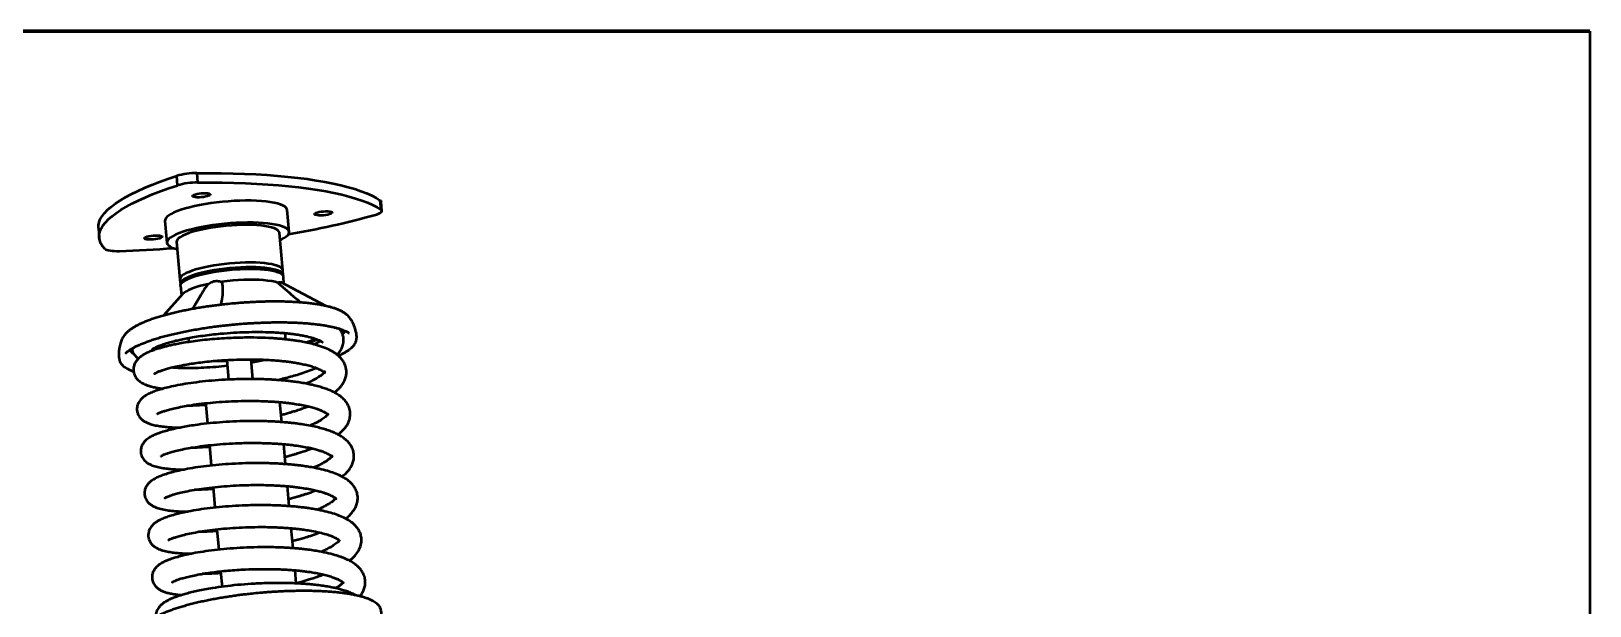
# Model space of a CAD drawing. Header units: millimetres. Extents: x 10 to 584, y 10 to 410.
# Drawn here: x 390.8 to 584, y 338.8 to 410 of the extents above; entities that cross this region are included whole.
import ezdxf

# ---------------------------------------------------------------- set-up
doc = ezdxf.new("R2010")
doc.units = ezdxf.units.MM

msp = doc.modelspace()

# ---------------------------------------------------------------- linework, layer by layer
at = {"color": 7, "linetype": 'Continuous', "lineweight": 70}
msp.add_line((10, 410), (584, 410), dxfattribs=at)
at = {"color": 7, "linetype": 'Continuous', "lineweight": 50}
for p, q in [((584, 410), (584, 10)), ((411.295, 392.4213), (411.3994, 391.2565)), ((408.9117, 390.9044), (408.8073, 392.0692)), ((434.1513, 387.8789), (434.047, 389.0437)), ((434.249, 387.7449), (434.1446, 388.9098)), ((407.35, 386.5061), (407.5935, 383.7882)), ((422.7328, 385.1443), (422.4894, 387.8622)), ((399.0926, 385.5844), (399.197, 384.4196)), ((421.955, 380.3779), (421.5376, 385.0372)), ((408.7887, 383.8953), (409.206, 379.236)), ((409.206, 379.236), (409.2582, 378.6536)), ((427.3518, 375.942), (421.7288, 378.8924)), ((422.0071, 379.7955), (421.955, 380.3779)), ((422.1057, 378.6946), (422.0245, 379.6014)), ((409.5389, 377.4414), (407.1838, 374.7698)), ((409.2756, 378.4595), (409.3826, 377.2641)), ((411.8201, 377.3815), (410.7744, 375.5826)), ((410.2567, 371.989), (410.301, 371.4941)), ((422.3204, 371.8145), (422.2501, 372.5992)), ((415.0191, 369.2603), (415.2364, 366.8347)), ((418.2427, 366.8985), (418.0244, 369.336)), ((412.4066, 363.6796), (412.6115, 361.3924)), ((421.8325, 361.5689), (421.6103, 364.0499)), ((412.8524, 358.7024), (413.0784, 356.1799)), ((422.299, 356.3605), (422.0768, 358.8418)), ((422.7654, 351.1537), (422.5432, 353.6342)), ((413.3187, 353.4967), (413.5448, 350.9724)), ((413.7855, 348.2853), (414.0111, 345.7669)), ((423.2319, 345.945), (423.0097, 348.4262)), ((414.2516, 343.0816), (414.4229, 341.1693)), ((423.6221, 341.5894), (423.4761, 343.219))]:
    msp.add_line(p, q, dxfattribs=at)
at = {"color": 7, "linetype": 'Continuous', "lineweight": 50, "flags": 128}
for points in [[(411.295, 392.4213), (412.8203, 392.4277), (414.319, 392.4161), (415.7879, 392.3867), (417.224, 392.3395), (418.6242, 392.2745), (419.9856, 392.1919), (421.3053, 392.0919), (422.5806, 391.9747), (423.8088, 391.8406), (424.9872, 391.6897), (426.1135, 391.5225), (427.1853, 391.3393), (428.2003, 391.1405), (429.1563, 390.9264), (430.0515, 390.6976), (430.8838, 390.4545), (431.6516, 390.1976), (432.3532, 389.9276), (432.9871, 389.6448), (433.5521, 389.35), (434.047, 389.0437)], [(399.0926, 385.5844), (399.0921, 385.5901), (399.0979, 385.9564), (399.1779, 386.3286), (399.3319, 386.7059), (399.5597, 387.0875), (399.8606, 387.4725), (400.2343, 387.8603), (400.6797, 388.2499), (401.196, 388.6406), (401.7822, 389.0315), (402.4369, 389.4218), (403.1588, 389.8107), (403.9464, 390.1974), (404.7981, 390.581), (405.712, 390.9608), (406.6862, 391.336), (407.7187, 391.7057), (408.8073, 392.0692)], [(399.9135, 383.0338), (399.6238, 383.3691), (399.4075, 383.7133), (399.2649, 384.0656), (399.1965, 384.4253), (399.2022, 384.7916), (399.2822, 385.1638), (399.4362, 385.5411), (399.664, 385.9226), (399.965, 386.3077), (400.3386, 386.6955), (400.784, 387.0851), (401.3004, 387.4758), (401.8865, 387.8667), (402.5412, 388.257), (403.2632, 388.6459), (404.0508, 389.0326), (404.9024, 389.4162), (405.8163, 389.796), (406.7905, 390.1712), (407.823, 390.5409), (408.9117, 390.9044)], [(411.3994, 391.2565), (412.9247, 391.2628), (414.4234, 391.2513), (415.8923, 391.2219), (417.3283, 391.1746), (418.7285, 391.1097), (420.0899, 391.0271), (421.4097, 390.9271), (422.6849, 390.8099), (423.9131, 390.6758), (425.0916, 390.5249), (426.2179, 390.3577), (427.2896, 390.1745), (428.3046, 389.9757), (429.2607, 389.7616), (430.1558, 389.5328), (430.9881, 389.2897), (431.7559, 389.0328), (432.4575, 388.7627), (433.0915, 388.48), (433.6565, 388.1852), (434.1513, 387.8789)], [(422.4894, 387.8622), (422.4643, 387.9691), (422.3677, 388.1246), (422.2017, 388.2714), (421.9677, 388.408), (421.6678, 388.5332), (421.305, 388.6458), (420.8825, 388.7447), (420.4044, 388.8291), (419.875, 388.8981), (419.2994, 388.9511), (418.6829, 388.9877), (418.0313, 389.0073), (417.3506, 389.01), (416.6472, 388.9956), (415.9277, 388.9643), (415.1987, 388.9164), (414.4672, 388.8522), (413.7399, 388.7726), (413.0236, 388.6781), (412.325, 388.5696), (411.6507, 388.4482), (411.0068, 388.315), (410.3995, 388.1713), (409.8344, 388.0183), (409.3168, 387.8575), (408.8515, 387.6905), (408.4428, 387.5187), (408.0946, 387.3438), (407.8102, 387.1674), (407.5921, 386.9912), (407.4424, 386.8168), (407.3626, 386.6458), (407.35, 386.5061)], [(411.5729, 389.4113), (411.3105, 389.4147), (411.0864, 389.4359), (410.9161, 389.4733), (410.8111, 389.5244), (410.7785, 389.5858), (410.8206, 389.6533), (410.9344, 389.7222), (411.1124, 389.788), (411.3422, 389.846), (411.6083, 389.8923), (411.8925, 389.9238), (412.1755, 389.9384), (412.4379, 389.935), (412.6619, 389.9139), (412.8322, 389.8765), (412.9373, 389.8253), (412.9699, 389.7639), (412.9278, 389.6964), (412.8139, 389.6275), (412.636, 389.5618), (412.4061, 389.5038), (412.1401, 389.4574), (411.8558, 389.4259), (411.5729, 389.4113)], [(434.047, 389.0437), (434.1197, 388.9753), (434.1446, 388.9098)], [(426.687, 387.1676), (426.4245, 387.171), (426.2005, 387.1921), (426.0302, 387.2296), (425.9252, 387.2807), (425.8926, 387.3421), (425.9346, 387.4096), (426.0485, 387.4785), (426.2264, 387.5442), (426.4563, 387.6022), (426.7224, 387.6486), (427.0066, 387.6801), (427.2895, 387.6947), (427.552, 387.6913), (427.776, 387.6702), (427.9463, 387.6327), (428.0513, 387.5816), (428.0839, 387.5202), (428.0419, 387.4527), (427.928, 387.3838), (427.7501, 387.3181), (427.5202, 387.26), (427.2541, 387.2137), (426.9699, 387.1822), (426.687, 387.1676)], [(433.4463, 387.2622), (433.6825, 387.3369), (433.8823, 387.4154), (434.0416, 387.4963), (434.1573, 387.5779), (434.227, 387.6585), (434.2494, 387.7366), (434.224, 387.8105), (434.1513, 387.8789)], [(405.5954, 384.1829), (405.333, 384.1863), (405.109, 384.2074), (404.9386, 384.2448), (404.8336, 384.296), (404.801, 384.3574), (404.8431, 384.4249), (404.957, 384.4938), (405.1349, 384.5595), (405.3647, 384.6175), (405.6308, 384.6639), (405.915, 384.6954), (406.198, 384.71), (406.4604, 384.7066), (406.6844, 384.6854), (406.8547, 384.648), (406.9598, 384.5969), (406.9924, 384.5355), (406.9503, 384.468), (406.8364, 384.399), (406.6585, 384.3333), (406.4287, 384.2753), (406.1626, 384.229), (405.8784, 384.1974), (405.5954, 384.1829)], [(421.6196, 384.1223), (421.8219, 384.2188), (422.1386, 384.3947), (422.3902, 384.5712), (422.5742, 384.7467), (422.6891, 384.9196), (422.7338, 385.0883), (422.7077, 385.2512), (422.6112, 385.4067), (422.4451, 385.5535), (422.2111, 385.6901), (421.9113, 385.8153), (421.5484, 385.9279), (421.126, 386.0268), (420.6478, 386.1112), (420.1185, 386.1802), (419.5429, 386.2332), (418.9264, 386.2698), (418.2747, 386.2894), (417.594, 386.2921), (416.8906, 386.2777), (416.1711, 386.2464), (415.4422, 386.1984), (414.7107, 386.1343), (413.9833, 386.0547), (413.2671, 385.9602), (412.5685, 385.8517), (411.8941, 385.7303), (411.2503, 385.5971), (410.6429, 385.4534), (410.0778, 385.3004), (409.5602, 385.1396), (409.0949, 384.9726), (408.6863, 384.8008), (408.3381, 384.6259), (408.0536, 384.4495), (407.8355, 384.2733), (407.6859, 384.0989), (407.606, 383.9279), (407.5967, 383.7619), (407.6581, 383.6025), (407.7895, 383.4512), (407.9898, 383.3093), (408.257, 383.1783), (408.5888, 383.0592), (408.8706, 382.9804)], [(421.5376, 385.0372), (421.5349, 385.0594), (421.4762, 385.2045), (421.3484, 385.3415), (421.1528, 385.469), (420.8916, 385.5854), (420.5676, 385.6896), (420.1845, 385.7804), (419.7463, 385.8568), (419.2579, 385.918), (418.7246, 385.9632), (418.1523, 385.9921), (417.5473, 386.0042), (416.9161, 385.9995), (416.2657, 385.978), (415.6033, 385.9399), (414.936, 385.8857), (414.2712, 385.8159), (413.6162, 385.7314), (412.9782, 385.6329), (412.364, 385.5217), (411.7806, 385.399), (411.2342, 385.266), (410.7308, 385.1242), (410.2761, 384.9753), (409.8748, 384.8207), (409.5315, 384.6623), (409.2499, 384.5017), (409.0331, 384.3408), (408.8834, 384.1812), (408.8026, 384.0247), (408.7887, 383.8953)], [(399.9135, 383.0338), (400.0047, 382.968), (400.141, 382.9098), (400.3195, 382.8601), (400.5368, 382.8201), (400.7884, 382.7906), (401.0693, 382.772), (401.3739, 382.7648), (401.6961, 382.7691)], [(421.955, 380.3779), (421.9522, 380.4001), (421.8936, 380.5452), (421.7657, 380.6823), (421.5702, 380.8097), (421.3089, 380.9262), (420.985, 381.0304), (420.6018, 381.1212), (420.1636, 381.1976), (419.6752, 381.2587), (419.1419, 381.304), (418.5696, 381.3328), (417.9646, 381.345), (417.3334, 381.3403), (416.6831, 381.3187), (416.0206, 381.2807), (415.3533, 381.2264), (414.6886, 381.1567), (414.0335, 381.0721), (413.3955, 380.9737), (412.7814, 380.8625), (412.1979, 380.7397), (411.6515, 380.6067), (411.1482, 380.465), (410.6934, 380.316), (410.2921, 380.1615), (409.9488, 380.003), (409.6672, 379.8425), (409.4504, 379.6815), (409.3008, 379.5219), (409.2199, 379.3655), (409.206, 379.236)], [(421.955, 380.3779), (421.9522, 380.4001), (421.8936, 380.5452), (421.7657, 380.6823), (421.5702, 380.8097), (421.3089, 380.9262), (420.985, 381.0304), (420.6018, 381.1212), (420.1636, 381.1976), (419.6752, 381.2587), (419.1419, 381.304), (418.5696, 381.3328), (417.9646, 381.345), (417.3334, 381.3403), (416.6831, 381.3187), (416.0206, 381.2807), (415.3533, 381.2264), (414.6886, 381.1567), (414.0335, 381.0721), (413.3955, 380.9737), (412.7814, 380.8625), (412.1979, 380.7397), (411.6515, 380.6067), (411.1482, 380.465), (410.6934, 380.316), (410.2921, 380.1615), (409.9488, 380.003), (409.6672, 379.8425), (409.4504, 379.6815), (409.3008, 379.5219), (409.2199, 379.3655), (409.206, 379.236)], [(422.0011, 379.6971), (422.0044, 379.8177), (421.9457, 379.9628), (421.8179, 380.0999), (421.6223, 380.2273), (421.3611, 380.3438), (421.0371, 380.448), (420.654, 380.5388), (420.2158, 380.6152), (419.7274, 380.6763), (419.1941, 380.7216), (418.6218, 380.7504), (418.0168, 380.7626), (417.3856, 380.7578), (416.7352, 380.7363), (416.0728, 380.6983), (415.4055, 380.644), (414.7407, 380.5743), (414.0857, 380.4897), (413.4477, 380.3913), (412.8335, 380.2801), (412.2501, 380.1573), (411.7037, 380.0243), (411.2003, 379.8826), (410.7455, 379.7336), (410.3443, 379.5791), (410.001, 379.4206), (409.7194, 379.2601), (409.5026, 379.0991), (409.3529, 378.9395), (409.2721, 378.7831), (409.2609, 378.6314), (409.2816, 378.5579)], [(409.2756, 378.4595), (409.2853, 378.5739), (409.3594, 378.73), (409.5024, 378.8893), (409.7128, 379.0503), (409.9882, 379.2109), (410.3257, 379.3696), (410.7215, 379.5246), (411.1712, 379.6742), (411.6701, 379.8167), (412.2126, 379.9506), (412.7927, 380.0745), (413.4041, 380.1869)], [(410.1144, 379.274), (410.1585, 379.3011), (410.4502, 379.4564), (410.8025, 379.6089), (411.2116, 379.757), (411.6724, 379.8988), (412.1797, 380.0327), (412.7274, 380.1571), (413.3092, 380.2706), (413.9183, 380.3718), (414.5475, 380.4596), (415.1893, 380.5329), (415.8364, 380.5908), (416.4811, 380.6328), (417.1158, 380.6582), (417.7332, 380.6668), (418.3259, 380.6585), (418.8871, 380.6334), (419.4101, 380.5918), (419.8888, 380.5342), (420.3176, 380.4612), (420.6914, 380.3737), (421.006, 380.2727), (421.0543, 380.2539)], [(421.0543, 380.2539), (420.7779, 380.349), (420.4188, 380.4401), (420.0036, 380.5169), (419.5372, 380.5785), (419.025, 380.6243), (418.473, 380.6537), (417.8877, 380.6663), (417.276, 380.662), (416.645, 380.6409), (416.0022, 380.6031), (415.355, 380.5492), (414.7111, 380.4798), (414.0779, 380.3956), (413.463, 380.2977), (412.8736, 380.1873), (412.3165, 380.0655), (411.7982, 379.9339), (411.3249, 379.794), (410.9022, 379.6474), (410.5348, 379.4958), (410.2273, 379.3411), (410.1144, 379.274)], [(413.4041, 380.1869), (414.0401, 380.2866), (414.6938, 380.3725), (415.358, 380.4438), (416.0253, 380.4995), (416.6885, 380.5392), (417.3404, 380.5624), (417.9737, 380.5687), (418.5816, 380.5582), (419.1574, 380.531), (419.6947, 380.4873), (420.1877, 380.4277), (420.631, 380.3527), (421.0198, 380.2633), (421.3497, 380.1603), (421.6171, 380.045), (421.8192, 379.9186), (421.9537, 379.7824), (422.0191, 379.638), (422.0245, 379.6014)], [(421.3606, 378.8369), (421.0001, 378.9372), (420.5797, 379.0231), (420.104, 379.0933), (419.5786, 379.1473), (419.0095, 379.1842), (418.4033, 379.2038), (417.7668, 379.2057), (417.1074, 379.1899), (416.4327, 379.1568), (415.7504, 379.1065), (415.0684, 379.0397), (414.3944, 378.9572)], [(412.7031, 378.6696), (412.1228, 378.5388), (411.5843, 378.3981), (411.094, 378.249), (410.6573, 378.0932), (410.2794, 377.9326), (409.9645, 377.7689), (409.7163, 377.6041), (409.5389, 377.4414)], [(429.6616, 372.8855), (429.5453, 372.6753), (429.364, 372.4557)], [(412.5082, 363.9266), (412.4312, 363.8115), (412.4066, 363.6796)]]:
    msp.add_lwpolyline(points, dxfattribs=at)
at = {"color": 7, "linetype": 'Continuous', "lineweight": 50}
for centre, radius, start, end in [((411.31, 383.3494), 9.0719, 90.094898, 106.014299), ((411.4144, 382.1846), 9.0719, 90.094898, 106.014299), ((405.4914, 487.477), 104.0408, 279.497457, 285.586404), ((396.9565, 535.1447), 152.4492, 271.781596, 274.30238), ((422.1807, 378.1676), 7.2584, 291.733729, 300.830864), ((404.3241, 371.4778), 1.6872, 215.462609, 241.5878), ((414.3176, 390.5147), 21.3716, 268.018389, 271.906467)]:
    msp.add_arc(centre, radius, start, end, dxfattribs=at)
for points, knots in [([(412.7031, 378.6696), (412.873, 378.7824), (413.2129, 379.008), (413.8209, 379.1039), (414.2074, 379.005), (414.3944, 378.9572)], [0, 0, 0, 0, 0.3404166, 0.68085785, 1, 1, 1, 1]), ([(414.2886, 376.1029), (414.3229, 376.2551), (414.4396, 376.773), (414.5252, 377.4663), (414.5413, 378.1789), (414.5047, 378.6211), (414.4224, 378.8717), (414.3944, 378.9572)], [0, 0, 0, 0, 0.15565363, 0.52943215, 0.71591954, 0.90320287, 1, 1, 1, 1]), ([(421.3606, 378.8369), (421.4466, 378.8914), (421.5738, 378.9719), (421.6818, 378.8946), (421.7168, 378.8696)], [0, 0, 0, 0, 0.6766272, 1, 1, 1, 1]), ([(421.3606, 378.8369), (421.3917, 378.8074), (421.5814, 378.6276), (421.9699, 378.2768), (422.7392, 377.6112), (423.4885, 376.9806), (424.0705, 376.5094), (424.2231, 376.3859)], [0, 0, 0, 0, 0.03953347, 0.24134651, 0.44345795, 0.85414288, 1, 1, 1, 1]), ([(412.7031, 378.6696), (412.6728, 378.6335), (412.4877, 378.4132), (412.2024, 378.0095), (411.9489, 377.6153), (411.8384, 377.4086), (411.8231, 377.38)], [0, 0, 0, 0, 0.08306636, 0.50710898, 0.93177858, 1, 1, 1, 1]), ([(415.8974, 376.2693), (415.5708, 376.2386), (415.115, 376.1958), (414.4482, 376.1227), (413.8885, 376.057), (413.2278, 375.9719), (412.5439, 375.8757), (411.8401, 375.7677), (411.1293, 375.6488), (410.42, 375.5199), (409.7191, 375.3817), (409.0323, 375.2347), (408.3645, 375.0799), (407.7197, 374.918), (407.1014, 374.7496), (406.5125, 374.5756), (405.9555, 374.3965), (405.4323, 374.213), (404.9444, 374.0256), (404.4928, 373.8347), (404.0777, 373.6403), (403.6989, 373.4421), (403.3552, 373.239), (403.0447, 373.0285), (402.7651, 372.8068), (402.5212, 372.5744), (402.318, 372.3357), (402.1544, 372.0962), (402.0228, 371.8576), (401.9119, 371.6082), (401.8149, 371.3339), (401.7302, 371.0209), (401.659, 370.6481), (401.6194, 370.2695), (401.6126, 369.9292), (401.6274, 369.6655), (401.6578, 369.4451), (401.7025, 369.2522), (401.7663, 369.0693), (401.8609, 368.8829), (401.9953, 368.699), (402.1741, 368.5207), (402.3928, 368.353), (402.6536, 368.1929), (402.9677, 368.0385), (403.235, 367.9242), (403.4116, 367.865), (403.4515, 367.8516)], [0, 0, 0, 0, 0.03346579, 0.04670567, 0.06868116, 0.09137437, 0.11560415, 0.14076732, 0.16661841, 0.19296012, 0.21965093, 0.24658462, 0.27367943, 0.30087075, 0.32810619, 0.35534228, 0.38254236, 0.4096753, 0.43671515, 0.46364168, 0.49044224, 0.51711542, 0.54367671, 0.57016257, 0.59660124, 0.6227495, 0.64577685, 0.66382413, 0.67849242, 0.69141501, 0.70377645, 0.71653083, 0.73052545, 0.74743106, 0.7596725, 0.77061703, 0.78135942, 0.79292812, 0.80709479, 0.82624778, 0.85216935, 0.87911496, 0.90568609, 0.93354284, 0.96223703, 0.99146732, 1, 1, 1, 1]), ([(428.8461, 369.7934), (428.8707, 369.8041), (429.0396, 369.8779), (429.3161, 370.0164), (429.6712, 370.2077), (429.9816, 370.3983), (430.2519, 370.5876), (430.4818, 370.7752), (430.6731, 370.9616), (430.8276, 371.1476), (430.9469, 371.3343), (431.0315, 371.5204), (431.0851, 371.7057), (431.1137, 371.8919), (431.1228, 372.0838), (431.1144, 372.2941), (431.0861, 372.5363), (431.0306, 372.8281), (430.9308, 373.201), (430.7908, 373.5824), (430.6281, 373.925), (430.4749, 374.1903), (430.3134, 374.4226), (430.1353, 374.6359), (429.9218, 374.8459), (429.6518, 375.059), (429.33, 375.258), (428.9622, 375.4391), (428.568, 375.5979), (428.1339, 375.7426), (427.6565, 375.8751), (427.1373, 375.9953), (426.5777, 376.1031), (425.9795, 376.1985), (425.3448, 376.2814), (424.6758, 376.3515), (423.9752, 376.4087), (423.246, 376.453), (422.4916, 376.4841), (421.7159, 376.5022), (420.924, 376.5073), (420.1227, 376.4997), (419.3236, 376.4801), (418.5394, 376.4497), (417.8416, 376.4134), (417.2205, 376.3741), (416.5965, 376.3294), (416.1538, 376.2913), (415.8974, 376.2693)], [0, 0, 0, 0, 0.00438577, 0.03010433, 0.05554487, 0.08065994, 0.1053968, 0.12969595, 0.15348805, 0.17668202, 0.1991084, 0.21991215, 0.23712127, 0.25024604, 0.26087856, 0.27046001, 0.28016412, 0.29084129, 0.30388011, 0.32183367, 0.33460017, 0.3471364, 0.35995512, 0.37438064, 0.3920774, 0.41548389, 0.44512436, 0.47268088, 0.50003662, 0.52780494, 0.55573504, 0.58372803, 0.61173892, 0.63974693, 0.66774041, 0.69571011, 0.7236459, 0.75153422, 0.77935502, 0.8070766, 0.83464523, 0.86196157, 0.88881866, 0.91470087, 0.93945333, 0.9571053, 0.97515877, 1, 1, 1, 1]), ([(402.4919, 370.1031), (402.4913, 370.1023), (402.4862, 370.0956), (402.5138, 370.1294), (402.582, 370.1976), (402.7096, 370.31), (402.8944, 370.4502), (403.1381, 370.612), (403.4384, 370.7878), (403.7944, 370.973), (404.2039, 371.1639), (404.6647, 371.3578), (405.1742, 371.5523), (405.7296, 371.7455), (406.328, 371.936), (406.9665, 372.1223), (407.642, 372.3035), (408.3512, 372.4784), (409.0905, 372.6461), (409.8559, 372.8057), (410.6429, 372.9563), (411.4454, 373.0969), (412.2544, 373.2264), (413.0522, 373.3426), (413.7999, 373.4415), (414.457, 373.5207), (415.0684, 373.5885), (415.6115, 373.644), (415.976, 373.6774), (416.1283, 373.6914)], [0, 0, 0, 0, 0.002780679, 0.023599844, 0.04910113, 0.079593436, 0.113942534, 0.150979246, 0.190058213, 0.230700564, 0.272503037, 0.315149897, 0.358407234, 0.402105281, 0.446120082, 0.490358593, 0.534747356, 0.579223613, 0.623727299, 0.668191893, 0.71253054, 0.756609339, 0.800184805, 0.842725105, 0.882734213, 0.916830135, 0.94430894, 0.976730278, 1, 1, 1, 1]), ([(416.1283, 373.6914), (416.4479, 373.7187), (416.8988, 373.7572), (417.5656, 373.8046), (418.1366, 373.8409), (418.8126, 373.8766), (419.5152, 373.9059), (420.2409, 373.9274), (420.9761, 373.9398), (421.7121, 373.9423), (422.4415, 373.9344), (423.1582, 373.9159), (423.8572, 373.8867), (424.534, 373.8469), (425.1847, 373.7967), (425.8058, 373.7365), (426.3943, 373.6668), (426.9476, 373.5882), (427.4632, 373.5015), (427.9391, 373.4076), (428.3734, 373.3077), (428.7645, 373.2031), (429.1108, 373.0957), (429.411, 372.9878), (429.6637, 372.8824), (429.8671, 372.7841), (430.0208, 372.6976), (430.1226, 372.6317), (430.1793, 372.5887), (430.1833, 372.5851), (430.185, 372.5837)], [0, 0, 0, 0, 0.048802034, 0.068855023, 0.102036654, 0.136400111, 0.173139578, 0.21130883, 0.250514745, 0.290439644, 0.330852426, 0.371575645, 0.412468007, 0.453411996, 0.494305108, 0.535053256, 0.575565389, 0.615748643, 0.655503443, 0.694717954, 0.733261184, 0.770973766, 0.807655042, 0.843044587, 0.876796411, 0.908447713, 0.937403343, 0.96301781, 0.984911785, 1, 1, 1, 1]), ([(428.6948, 369.9171), (428.707, 369.9285), (428.8292, 370.0437), (429.0347, 370.3082), (429.2979, 370.739), (429.4595, 371.2129), (429.5126, 371.6727), (429.4799, 372.0962), (429.3596, 372.5084), (429.1864, 372.8644), (429.0322, 373.0531), (428.9618, 373.1393)], [0, 0, 0, 0, 0.01452689, 0.14597236, 0.28845416, 0.44099215, 0.5578271, 0.67557953, 0.79308442, 0.90556947, 1, 1, 1, 1]), ([(428.349, 365.2276), (428.3664, 365.2403), (428.5116, 365.3459), (428.7263, 365.5398), (428.995, 365.8044), (429.2415, 366.0932), (429.493, 366.4577), (429.7095, 366.9073), (429.8405, 367.4065), (429.8635, 367.8782), (429.7996, 368.3234), (429.6669, 368.7316), (429.4436, 369.1473), (429.1455, 369.5226), (428.8261, 369.8231), (428.5207, 370.0574), (428.2035, 370.2637), (427.7234, 370.53), (427.0168, 370.8391), (426.1204, 371.1289), (425.2324, 371.3524), (424.4559, 371.5116), (423.7665, 371.6282), (423.2197, 371.7071), (422.8035, 371.7604), (422.4206, 371.8049), (422.0003, 371.8488), (421.4846, 371.8958), (420.8659, 371.9427), (419.9555, 371.9965), (418.7311, 372.0387), (417.3685, 372.0434), (416.0976, 372.0156), (414.9473, 371.9661), (413.7583, 371.8886), (412.5504, 371.7815), (411.3863, 371.6495), (410.33, 371.5027), (409.4262, 371.3542), (408.6735, 371.2116), (408.0599, 371.0805), (407.5698, 370.9648), (407.1448, 370.8556), (406.7142, 370.7354), (406.231, 370.5859), (405.7241, 370.4069), (405.2245, 370.1993), (404.7578, 369.9635), (404.3428, 369.6972), (403.9996, 369.4016), (403.7329, 369.0767), (403.5297, 368.6882), (403.4277, 368.2663), (403.4361, 367.8273), (403.5509, 367.4132), (403.7551, 367.0528), (404.0564, 366.7169), (404.428, 366.4491), (404.8287, 366.2508), (405.192, 366.113), (405.5928, 365.9918), (406.0621, 365.8813), (406.5762, 365.7903), (406.9369, 365.7371), (407.1195, 365.7169), (407.131, 365.7156)], [0, 0, 0, 0, 0.00199449, 0.01664176, 0.02878862, 0.04029879, 0.0549135, 0.07239731, 0.0897503, 0.1063414, 0.11872122, 0.13291203, 0.14905505, 0.1658303, 0.18027987, 0.19260835, 0.20503099, 0.21806868, 0.24567102, 0.27492699, 0.29539323, 0.31515679, 0.33148633, 0.3426814, 0.35126814, 0.35832233, 0.36701336, 0.37755702, 0.38997147, 0.40420676, 0.43115411, 0.46014387, 0.48064142, 0.50209923, 0.52455701, 0.54804758, 0.57219893, 0.59453813, 0.61458724, 0.63229383, 0.64759511, 0.66043781, 0.67095358, 0.68278469, 0.69744714, 0.71498213, 0.73354775, 0.75220588, 0.77103062, 0.78928132, 0.80527349, 0.81901857, 0.83318659, 0.84500373, 0.85774689, 0.87134398, 0.88579513, 0.90486234, 0.92067217, 0.93411178, 0.94945727, 0.96732905, 0.98455596, 0.99902821, 1, 1, 1, 1]), ([(405.7655, 370.5931), (405.7646, 370.5903), (405.7617, 370.5805), (405.8312, 370.6351), (405.9713, 370.7198), (406.1985, 370.8402), (406.5222, 370.9868), (406.9251, 371.1435), (407.4176, 371.3093), (407.9977, 371.482), (408.6415, 371.6497), (409.3659, 371.8153), (410.132, 371.9707), (411.0325, 372.1302), (412.0481, 372.2842), (413.133, 372.4214), (414.4038, 372.5521), (415.828, 372.6603), (417.3686, 372.7296), (418.8053, 372.751), (420.0286, 372.7329), (421.02, 372.6913), (421.7757, 372.6421), (422.3783, 372.5902), (422.8986, 372.5358), (423.381, 372.4763), (423.8861, 372.403), (424.4107, 372.313), (425.0554, 372.1798), (425.7393, 371.9977), (426.2819, 371.8005), (426.6296, 371.6273), (426.8066, 371.5127), (426.8648, 371.4504), (426.8583, 371.4638), (426.8575, 371.4656)], [0, 0, 0, 0, 0.00891925, 0.03114169, 0.05916729, 0.08494712, 0.10844862, 0.14007865, 0.16758246, 0.19504986, 0.22969791, 0.25687265, 0.28730503, 0.32099567, 0.35790664, 0.3953147, 0.43149851, 0.48344473, 0.53261452, 0.57899857, 0.62258607, 0.65433834, 0.68137073, 0.70366134, 0.72157559, 0.74179441, 0.76230721, 0.786123, 0.81311209, 0.8568855, 0.90376495, 0.93668266, 0.96826772, 0.99582309, 1, 1, 1, 1]), ([(426.2254, 371.8092), (426.0963, 371.7471), (425.7877, 371.5988), (425.4248, 371.4486), (425.1776, 371.3633), (425.1678, 371.3599)], [0, 0, 0, 0, 0.40859266, 0.97653292, 1, 1, 1, 1]), ([(426.5891, 371.6424), (426.552, 371.612), (426.4764, 371.5498), (426.3283, 371.4468), (426.1434, 371.33), (426.0013, 371.2448), (425.9013, 371.1922), (425.8819, 371.182)], [0, 0, 0, 0, 0.24711314, 0.50478223, 0.70101207, 0.94187919, 1, 1, 1, 1]), ([(403.2259, 370.6599), (403.251, 370.5464), (403.3236, 370.218), (403.6266, 369.8054), (403.8918, 369.5413), (404.0515, 369.4445), (404.0628, 369.4376)], [0, 0, 0, 0, 0.207214767, 0.599371747, 0.97174366, 1, 1, 1, 1]), ([(405.9898, 367.5546), (405.991, 367.553), (405.9942, 367.5489), (406.0829, 367.6057), (406.2492, 367.6936), (406.5343, 367.8237), (406.9352, 367.9745), (407.4051, 368.126), (407.9822, 368.2875), (408.7154, 368.4644), (409.5423, 368.633), (410.4235, 368.7853), (411.3106, 368.9169), (412.3025, 369.0404), (413.3596, 369.147), (414.4341, 369.231), (415.6519, 369.2998), (416.9926, 369.3414), (418.3331, 369.3435), (419.4875, 369.3144), (420.4414, 369.2672), (421.253, 369.208), (421.8941, 369.1477), (422.388, 369.0924), (422.8393, 369.0352), (423.341, 368.9628), (423.9464, 368.8605), (424.6022, 368.7269), (425.235, 368.5693), (425.8743, 368.3746), (426.4454, 368.1509), (426.836, 367.9394), (427.0464, 367.7888), (427.1445, 367.6973), (427.1758, 367.6573), (427.161, 367.6879), (427.147, 367.7746), (427.1566, 367.8418), (427.159, 367.8367), (427.097, 367.7353), (426.9456, 367.5674), (426.716, 367.3672), (426.3637, 367.1117), (425.834, 366.7966), (425.2896, 366.5205), (424.9269, 366.3668), (424.8508, 366.3346)], [0, 0, 0, 0, 0.01243791, 0.03041564, 0.04728026, 0.07054042, 0.09272298, 0.11451641, 0.1366447, 0.16283972, 0.19352547, 0.21640558, 0.2411622, 0.26775994, 0.29523648, 0.32172754, 0.34719131, 0.38351425, 0.41768376, 0.44350415, 0.46796031, 0.48920932, 0.50625768, 0.51917929, 0.52989264, 0.54465103, 0.5633794, 0.58595516, 0.60966084, 0.63256742, 0.66541626, 0.69596991, 0.71446244, 0.7333735, 0.75373999, 0.77908763, 0.8044574, 0.82835686, 0.84867677, 0.86919252, 0.88850222, 0.90914613, 0.92973565, 0.96041565, 0.99169963, 1, 1, 1, 1]), ([(406.2244, 370.579), (406.1943, 370.5996), (406.1131, 370.6551), (406.0676, 370.7155), (406.0391, 370.7535)], [0, 0, 0, 0, 0.37067484, 1, 1, 1, 1]), ([(419.9717, 369.2865), (419.8848, 369.268), (419.5185, 369.1902), (418.8815, 369.069), (418.3244, 368.9753), (418.0607, 368.931)], [0, 0, 0, 0, 0.14064016, 0.59307496, 1, 1, 1, 1]), ([(415.0848, 368.5271), (414.6042, 368.4791), (413.6148, 368.3801), (412.1826, 368.2923), (410.9642, 368.2527), (409.9817, 368.2489), (409.2262, 368.2651), (408.6194, 368.2913), (408.2943, 368.3175), (408.1675, 368.3277)], [0, 0, 0, 0, 0.1834446, 0.37758667, 0.56826387, 0.69354131, 0.8163768, 0.92841117, 1, 1, 1, 1]), ([(421.1944, 366.7889), (421.307, 366.8137), (421.6937, 366.8988), (422.3429, 367.0591), (423.1479, 367.2729), (424.0159, 367.5275), (424.9124, 367.8254), (425.6241, 368.0863), (425.9799, 368.2455), (426.069, 368.2854)], [0, 0, 0, 0, 0.05983485, 0.20559361, 0.3581346, 0.5177777, 0.72278503, 0.93055238, 1, 1, 1, 1]), ([(428.8196, 360.0245), (428.8601, 360.0551), (429.0311, 360.1839), (429.2988, 360.4291), (429.6735, 360.8274), (430.0297, 361.346), (430.2824, 362.001), (430.3475, 362.702), (430.2176, 363.3319), (429.9693, 363.8506), (429.6389, 364.2945), (429.2157, 364.6919), (428.716, 365.0413), (428.1648, 365.3391), (427.6077, 365.5816), (427.0358, 365.7894), (426.3926, 365.9863), (425.7018, 366.1618), (424.9758, 366.3162), (424.2568, 366.4452), (423.5381, 366.5525), (422.891, 366.6336), (422.3658, 366.69), (421.966, 366.7278), (421.6344, 366.7562), (421.2944, 366.7827), (420.8728, 366.8117), (420.3529, 366.8417), (419.7322, 366.8695), (418.9145, 366.8944), (417.9173, 366.9065), (416.7788, 366.8958), (415.452, 366.8555), (413.9691, 366.7719), (412.3731, 366.6333), (410.8806, 366.4557), (409.5466, 366.2509), (408.4142, 366.0349), (407.503, 365.8237), (406.7779, 365.6237), (406.1551, 365.4214), (405.574, 365.1938), (405.084, 364.9513), (404.6461, 364.6589), (404.2903, 364.3303), (403.9905, 363.8772), (403.8521, 363.3261), (403.8881, 362.8518), (404.0169, 362.4877), (404.2049, 362.1765), (404.4383, 361.9196), (404.7426, 361.6872), (405.1657, 361.4618), (405.7035, 361.2761), (406.3355, 361.1337), (407.0323, 361.0278), (407.7823, 360.9553), (408.5153, 360.9098), (409.0473, 360.9023), (409.2741, 360.8991)], [0, 0, 0, 0, 0.0045004, 0.01898761, 0.0340225, 0.05682739, 0.07958877, 0.10098923, 0.1226568, 0.13881263, 0.15628996, 0.17521368, 0.19553552, 0.21473756, 0.23174064, 0.24739173, 0.2645733, 0.28354719, 0.29895051, 0.31535506, 0.3312228, 0.34434387, 0.35471602, 0.3623514, 0.3676284, 0.37385452, 0.38181079, 0.39149547, 0.40290618, 0.4160406, 0.43603315, 0.45654564, 0.47689562, 0.50711221, 0.53698662, 0.56653074, 0.59562119, 0.62232877, 0.64603125, 0.66673006, 0.68559577, 0.706457, 0.72963723, 0.74644085, 0.76439295, 0.78329407, 0.79823474, 0.81171821, 0.82261723, 0.83108127, 0.84299668, 0.85708557, 0.87296653, 0.8967485, 0.92018226, 0.94226381, 0.96284257, 0.984165, 1, 1, 1, 1]), ([(406.3768, 362.5743), (406.3828, 362.5758), (406.3952, 362.5791), (406.5276, 362.6544), (406.7819, 362.77), (407.1355, 362.9039), (407.6326, 363.0616), (408.2474, 363.2276), (409.0437, 363.409), (410.0524, 363.5992), (411.2553, 363.7829), (412.6115, 363.9446), (414.0704, 364.0732), (415.6028, 364.163), (417.004, 364.2031), (418.2191, 364.2065), (419.1852, 364.189), (420.0195, 364.1574), (420.6911, 364.1201), (421.205, 364.0838), (421.5898, 364.0522), (421.9375, 364.0204), (422.3358, 363.9801), (422.8432, 363.9214), (423.5214, 363.8297), (424.2885, 363.7025), (425.0505, 363.5436), (425.6859, 363.381), (426.2, 363.2225), (426.6348, 363.0625), (427.0051, 362.8986), (427.3156, 362.7276), (427.5311, 362.5723), (427.626, 362.4717), (427.6274, 362.4727), (427.6279, 362.4731)], [0, 0, 0, 0, 0.023870655, 0.049942779, 0.074380178, 0.107916706, 0.138277225, 0.171833633, 0.210227302, 0.253458519, 0.300674102, 0.348745695, 0.397367999, 0.44652053, 0.496181664, 0.529577748, 0.561329608, 0.588264613, 0.610337953, 0.627556153, 0.639927281, 0.649672705, 0.663746246, 0.682130486, 0.70480099, 0.740080918, 0.773517454, 0.804043775, 0.831675192, 0.856770295, 0.883996707, 0.914761606, 0.946859692, 0.976707014, 1, 1, 1, 1]), ([(412.4114, 363.6918), (412.3826, 363.6893), (411.8841, 363.647), (411.0832, 363.6107), (410.3759, 363.5998), (410.0711, 363.5951)], [0, 0, 0, 0, 0.03375298, 0.58366198, 1, 1, 1, 1]), ([(421.7519, 362.4691), (421.9306, 362.5157), (422.282, 362.6076), (422.7551, 362.7414), (423.2231, 362.8794), (423.7549, 363.045), (424.4091, 363.2617), (424.8637, 363.4326), (425.1066, 363.5239)], [0, 0, 0, 0, 0.14772013, 0.29046459, 0.40311422, 0.55354773, 0.76135788, 1, 1, 1, 1]), ([(429.2778, 354.8113), (429.4284, 354.933), (429.7611, 355.2017), (430.1982, 355.6866), (430.5433, 356.239), (430.7412, 356.8163), (430.8065, 357.369), (430.7342, 357.9451), (430.5366, 358.4646), (430.2422, 358.922), (429.8538, 359.338), (429.3767, 359.71), (428.8227, 360.0364), (428.2338, 360.3103), (427.6167, 360.5441), (426.966, 360.7482), (426.2321, 360.9399), (425.3953, 361.1203), (424.5295, 361.2697), (423.7275, 361.3814), (423.0926, 361.4556), (422.5829, 361.5066), (422.1614, 361.5437), (421.7388, 361.5769), (421.2113, 361.6125), (420.5174, 361.6494), (419.6437, 361.6809), (418.6145, 361.6978), (417.3041, 361.6916), (415.7835, 361.6442), (414.1227, 361.5409), (412.5419, 361.3941), (411.2284, 361.2293), (410.1744, 361.0664), (409.3617, 360.9204), (408.548, 360.7526), (407.7815, 360.5675), (407.1235, 360.3783), (406.6007, 360.2038), (406.1402, 360.0253), (405.6996, 359.8213), (405.2429, 359.552), (404.8663, 359.2378), (404.578, 358.8639), (404.3905, 358.463), (404.3168, 357.9866), (404.3781, 357.5589), (404.5106, 357.2273), (404.6789, 356.9648), (404.8619, 356.7591), (405.1649, 356.5016), (405.6197, 356.2541), (406.2413, 356.0481), (406.913, 355.905), (407.6122, 355.8078), (408.2787, 355.746), (408.9428, 355.7085), (409.4259, 355.6885), (409.7131, 355.688), (409.7285, 355.688)], [0, 0, 0, 0, 0.01763186, 0.03894844, 0.06275346, 0.07988452, 0.09748622, 0.11537507, 0.13305639, 0.15043462, 0.16767461, 0.18829028, 0.20851486, 0.22727594, 0.24458029, 0.26283509, 0.28035972, 0.29997202, 0.32165625, 0.33712122, 0.34982688, 0.35978805, 0.36701597, 0.37417135, 0.38396133, 0.39682281, 0.41275032, 0.43173853, 0.45230447, 0.48283896, 0.51302151, 0.54286509, 0.57238199, 0.59188845, 0.61055535, 0.62788526, 0.65137125, 0.67185633, 0.68685508, 0.70314278, 0.72093998, 0.74025536, 0.76129794, 0.77485893, 0.78848847, 0.8021383, 0.81422769, 0.82421613, 0.83243082, 0.84134363, 0.85147549, 0.87494788, 0.89952365, 0.92433312, 0.94722711, 0.96398656, 0.98053897, 0.99895109, 1, 1, 1, 1]), ([(427.5596, 362.5361), (427.5335, 362.5009), (427.4738, 362.4203), (427.2554, 362.2182), (426.9918, 362.0199), (426.7071, 361.8306), (426.3709, 361.6332), (425.9712, 361.4247), (425.6283, 361.2584), (425.39, 361.1573), (425.3179, 361.1267)], [0, 0, 0, 0, 0.14564407, 0.33353032, 0.45018023, 0.56474199, 0.69937032, 0.81526081, 0.94402892, 1, 1, 1, 1]), ([(406.8484, 357.3704), (406.85, 357.3693), (406.8538, 357.3668), (406.9291, 357.4117), (407.0925, 357.4934), (407.33, 357.5936), (407.6409, 357.708), (408.0783, 357.848), (408.6971, 358.0159), (409.5057, 358.2005), (410.5268, 358.393), (411.7393, 358.5777), (413.1007, 358.7393), (414.5627, 358.8674), (415.9257, 358.9466), (417.1472, 358.9869), (418.1987, 359.0001), (419.1948, 358.9919), (420.076, 358.967), (420.7983, 358.9335), (421.3609, 358.8986), (421.8025, 358.8657), (422.2435, 358.8283), (422.8004, 358.7737), (423.5406, 358.6861), (424.3678, 358.5631), (425.1606, 358.4141), (425.8317, 358.2587), (426.3706, 358.1086), (426.8828, 357.9403), (427.3678, 357.7446), (427.7867, 357.5222), (428.046, 357.3247), (428.1156, 357.2333), (428.0826, 357.2913), (428.0863, 357.4262), (428.089, 357.4091), (427.9923, 357.2703), (427.7673, 357.0471), (427.4769, 356.8229), (427.1321, 356.5967), (426.736, 356.3696), (426.2874, 356.139), (425.9361, 355.9861), (425.7834, 355.9196)], [0, 0, 0, 0, 0.01126234, 0.02631071, 0.04524609, 0.06293039, 0.07933787, 0.10241751, 0.12842633, 0.15811462, 0.19148251, 0.22756701, 0.26416954, 0.30119192, 0.33861762, 0.36379583, 0.38914194, 0.4140399, 0.43560358, 0.45346894, 0.46764101, 0.47812489, 0.48740109, 0.50215587, 0.52273016, 0.54880778, 0.57461742, 0.59785072, 0.61852284, 0.63665329, 0.6635842, 0.69337772, 0.72434313, 0.75482068, 0.78569009, 0.81706293, 0.84763861, 0.87523399, 0.89991178, 0.92414815, 0.94126832, 0.960874, 0.98300009, 1, 1, 1, 1]), ([(412.872, 358.4839), (412.8169, 358.4796), (412.2871, 358.4375), (411.4865, 358.4), (410.8065, 358.391), (410.5356, 358.3873)], [0, 0, 0, 0, 0.0652385, 0.62759725, 1, 1, 1, 1]), ([(422.2183, 357.2619), (422.3788, 357.3036), (422.7296, 357.3945), (423.1933, 357.5255), (423.6132, 357.6492), (424.0128, 357.7718), (424.4965, 357.9279), (425.0382, 358.1127), (425.398, 358.2503), (425.5669, 358.315)], [0, 0, 0, 0, 0.13250496, 0.28949782, 0.39540672, 0.49721896, 0.64215586, 0.83195321, 1, 1, 1, 1]), ([(429.7515, 349.6096), (429.7801, 349.6302), (429.9853, 349.7777), (430.3058, 350.0829), (430.6851, 350.5148), (430.9735, 350.9812), (431.1724, 351.4704), (431.2725, 352.0366), (431.2246, 352.6509), (431.0276, 353.2115), (430.6844, 353.7604), (430.1788, 354.2666), (429.5118, 354.7154), (428.7614, 355.0832), (427.9356, 355.3912), (426.9959, 355.6644), (426.0488, 355.8765), (425.1696, 356.0329), (424.4808, 356.1354), (423.8842, 356.2109), (423.3926, 356.2649), (422.9437, 356.3087), (422.4621, 356.35), (421.8458, 356.3947), (421.0732, 356.4382), (420.1274, 356.4731), (418.8705, 356.4934), (417.3532, 356.4771), (415.6546, 356.4053), (414.0264, 356.2864), (412.4937, 356.1273), (411.0861, 355.9345), (409.8513, 355.7212), (408.8195, 355.5023), (407.9963, 355.2914), (407.3342, 355.09), (406.7476, 354.8779), (406.1969, 354.6333), (405.7452, 354.3685), (405.3834, 354.0682), (405.1338, 353.7862), (404.9303, 353.4375), (404.8063, 353.0266), (404.7985, 352.5858), (404.8892, 352.2188), (405.0307, 351.9251), (405.2234, 351.657), (405.4704, 351.419), (405.7992, 351.1978), (406.2565, 350.9835), (406.8414, 350.8058), (407.5644, 350.6665), (408.3515, 350.5692), (409.1731, 350.5112), (409.7821, 350.4818), (410.1599, 350.4817), (410.212, 350.4817)], [0, 0, 0, 0, 0.00310456, 0.02227585, 0.04239993, 0.05778859, 0.07477987, 0.09310269, 0.11255303, 0.13144706, 0.14916753, 0.17491466, 0.20058816, 0.22535478, 0.24868035, 0.27264067, 0.29948111, 0.31600092, 0.33083048, 0.34295448, 0.35238815, 0.36011056, 0.36930817, 0.38022798, 0.3951405, 0.41238967, 0.43197118, 0.46288956, 0.49330627, 0.52323684, 0.55269344, 0.58168924, 0.60987246, 0.63545841, 0.65821123, 0.6781323, 0.69729531, 0.71877655, 0.74268101, 0.75566817, 0.76923589, 0.7824073, 0.79511107, 0.80713684, 0.81768678, 0.82664895, 0.8348464, 0.84753866, 0.86240574, 0.87874648, 0.90436853, 0.93041396, 0.95377704, 0.97449307, 0.99648509, 1, 1, 1, 1]), ([(407.3151, 352.1626), (407.3145, 352.1615), (407.3083, 352.1506), (407.3451, 352.1761), (407.4362, 352.2246), (407.6288, 352.3176), (407.9199, 352.4351), (408.3847, 352.592), (408.9684, 352.7584), (409.7344, 352.9422), (410.7134, 353.1365), (411.8893, 353.3259), (413.2226, 353.4948), (414.6645, 353.6318), (416.1865, 353.7312), (417.5846, 353.7806), (418.8005, 353.7924), (419.7686, 353.7819), (420.6054, 353.7567), (421.2799, 353.7247), (421.7966, 353.6928), (422.1857, 353.6643), (422.5405, 353.6353), (422.9496, 353.5978), (423.4705, 353.5428), (424.1655, 353.4564), (424.9482, 353.336), (425.7225, 353.1859), (426.3634, 353.0339), (426.8789, 352.888), (427.3079, 352.7452), (427.7411, 352.5763), (428.1547, 352.3727), (428.4596, 352.1681), (428.563, 352.0474), (428.5582, 352.0636), (428.5567, 352.0685)], [0, 0, 0, 0, 0.00219558, 0.02232281, 0.04144664, 0.05961932, 0.09313021, 0.12351252, 0.15718396, 0.19570678, 0.23908275, 0.28641449, 0.33458736, 0.38331968, 0.43259046, 0.48237769, 0.51586205, 0.54759438, 0.57448332, 0.59649932, 0.61364811, 0.62594446, 0.6358569, 0.65010992, 0.66868685, 0.69156436, 0.7269212, 0.75988778, 0.78946608, 0.81567601, 0.83884539, 0.86266297, 0.90152822, 0.94243669, 0.98265532, 1, 1, 1, 1]), ([(413.3384, 353.2765), (413.2724, 353.2713), (412.8795, 353.24), (412.0913, 353.2034), (411.3692, 353.1741), (411.0036, 353.176), (411.0032, 353.176)], [0, 0, 0, 0, 0.07849791, 0.46744034, 0.99949044, 1, 1, 1, 1]), ([(422.6847, 352.0544), (422.8492, 352.097), (423.2155, 352.1918), (423.722, 352.3355), (424.1969, 352.4767), (424.6128, 352.6066), (425.0461, 352.7486), (425.5284, 352.9146), (425.8612, 353.0401), (426.0372, 353.1065)], [0, 0, 0, 0, 0.13566298, 0.30205287, 0.43245624, 0.54986964, 0.67217355, 0.8265726, 1, 1, 1, 1]), ([(428.4931, 352.119), (428.475, 352.0948), (428.4345, 352.0406), (428.2698, 351.8737), (427.9859, 351.6425), (427.577, 351.3722), (427.0812, 351.0979), (426.6558, 350.8847), (426.3479, 350.7541), (426.2479, 350.7116)], [0, 0, 0, 0, 0.10551752, 0.23545749, 0.41089825, 0.60935003, 0.75859619, 0.92158283, 1, 1, 1, 1]), ([(430.2047, 344.4015), (430.319, 344.488), (430.6316, 344.7245), (431.0555, 345.177), (431.4811, 345.8071), (431.7011, 346.4749), (431.7321, 347.0989), (431.6351, 347.6333), (431.4042, 348.1819), (431.0087, 348.7204), (430.436, 349.2151), (429.7593, 349.6264), (428.9874, 349.9737), (428.1369, 350.2674), (427.3427, 350.4818), (426.6163, 350.6435), (426.0012, 350.7622), (425.3653, 350.8671), (424.7345, 350.9559), (424.1673, 351.0244), (423.673, 351.076), (423.2211, 351.1178), (422.736, 351.1571), (422.1557, 351.1964), (421.4729, 351.2327), (420.6333, 351.2638), (419.6339, 351.2818), (418.511, 351.2783), (417.1745, 351.2458), (415.6795, 351.1703), (414.0715, 351.0397), (412.5654, 350.8704), (411.1936, 350.6696), (410.002, 350.4511), (409.0167, 350.23), (408.2361, 350.0186), (407.6049, 349.8157), (407.0339, 349.5958), (406.5654, 349.3713), (406.1423, 349.1079), (405.7732, 348.7955), (405.4895, 348.4207), (405.3193, 348.0108), (405.2567, 347.6093), (405.2947, 347.2223), (405.4094, 346.8754), (405.6036, 346.5498), (405.8576, 346.2783), (406.2313, 346.0009), (406.7609, 345.7567), (407.4014, 345.5777), (408.078, 345.4539), (408.7423, 345.3714), (409.4, 345.318), (410.0322, 345.2845), (410.4756, 345.2769), (410.6849, 345.2733)], [0, 0, 0, 0, 0.0129047, 0.035285, 0.05944349, 0.08516369, 0.10216802, 0.11891572, 0.13524474, 0.1588962, 0.18300251, 0.20822306, 0.23270772, 0.25581488, 0.280166, 0.29342912, 0.30741245, 0.3218449, 0.33463792, 0.34672542, 0.35612552, 0.36384443, 0.37305168, 0.38398009, 0.39662737, 0.41099143, 0.42991412, 0.45053192, 0.47103537, 0.50136412, 0.53121135, 0.56058903, 0.58951069, 0.61740181, 0.64256704, 0.66490307, 0.68441712, 0.70391228, 0.72579102, 0.74175515, 0.75899913, 0.77702441, 0.78948632, 0.80089925, 0.81129105, 0.82064111, 0.83162041, 0.84372908, 0.85800006, 0.882646, 0.90954264, 0.93149872, 0.95125312, 0.96878928, 0.98526859, 1, 1, 1, 1]), ([(407.7837, 346.9565), (407.7837, 346.9545), (407.7838, 346.9482), (407.8717, 347.0029), (408.0589, 347.0928), (408.3189, 347.2006), (408.6989, 347.3359), (409.2445, 347.4996), (409.9576, 347.6797), (410.875, 347.8723), (411.9879, 348.0633), (413.2647, 348.2379), (414.6629, 348.3843), (416.1549, 348.496), (417.7156, 348.5664), (419.1173, 348.5868), (420.286, 348.5735), (421.1752, 348.5454), (421.9346, 348.5069), (422.5669, 348.4641), (423.0865, 348.421), (423.5749, 348.3741), (424.1189, 348.3138), (424.7824, 348.2268), (425.6267, 348.0917), (426.5138, 347.9096), (427.3368, 347.6884), (427.9999, 347.4587), (428.5112, 347.2262), (428.8605, 347.0105), (429.016, 346.8618), (429.0216, 346.8573), (429.024, 346.8554)], [0, 0, 0, 0, 0.01164323, 0.03726714, 0.06118248, 0.08342326, 0.11390286, 0.14677524, 0.18423819, 0.22629408, 0.27241872, 0.31976974, 0.36790372, 0.41680122, 0.46643879, 0.51679672, 0.54912958, 0.57774621, 0.602633, 0.6237951, 0.6412383, 0.65593291, 0.67500821, 0.6998786, 0.73017666, 0.77471657, 0.81466914, 0.85221696, 0.89190166, 0.93245309, 0.97065287, 1, 1, 1, 1]), ([(413.8048, 348.0695), (413.692, 348.0608), (413.2608, 348.0276), (412.5774, 347.9967), (411.9141, 347.9717), (411.5814, 347.9717), (411.4952, 347.9717)], [0, 0, 0, 0, 0.13583397, 0.51937606, 0.87541771, 1, 1, 1, 1]), ([(423.1512, 346.8465), (423.2146, 346.8625), (423.4987, 346.9342), (423.9861, 347.0698), (424.6741, 347.27), (425.4522, 347.5186), (426.0869, 347.7353), (426.435, 347.8744), (426.5032, 347.9017)], [0, 0, 0, 0, 0.05182465, 0.23201393, 0.411978168, 0.643890995, 0.930165432, 1, 1, 1, 1]), ([(431.5145, 339.9978), (431.5276, 340.0126), (431.6228, 340.1203), (431.7803, 340.3591), (431.9898, 340.7456), (432.1454, 341.2192), (432.2063, 341.7621), (432.1327, 342.3299), (431.9354, 342.8389), (431.6732, 343.25), (431.3534, 343.6152), (430.9517, 343.9607), (430.434, 344.2984), (429.8256, 344.6057), (429.151, 344.8757), (428.3441, 345.1355), (427.3552, 345.386), (426.2983, 345.5887), (425.3474, 345.7303), (424.6184, 345.8191), (424.0203, 345.8803), (423.4773, 345.928), (422.8911, 345.9718), (422.1763, 346.0141), (421.3208, 346.0497), (420.3247, 346.0718), (419.0362, 346.0737), (417.5126, 346.0356), (415.8362, 345.9413), (414.2425, 345.8026), (412.7554, 345.6261), (411.4084, 345.4196), (410.2457, 345.1973), (409.2903, 344.9738), (408.5789, 344.773), (408.0419, 344.5952), (407.5984, 344.4263), (407.1637, 344.2297), (406.7424, 343.9942), (406.3542, 343.6986), (406.0514, 343.3501), (405.8586, 343.0055), (405.751, 342.6437), (405.7282, 342.2709), (405.7838, 341.9322), (405.8901, 341.648), (406.0386, 341.3954), (406.2381, 341.1545), (406.5055, 340.9257), (406.8615, 340.7142), (407.2774, 340.5417), (407.7563, 340.4004), (408.2896, 340.2899), (408.846, 340.2044), (409.2417, 340.1674), (409.4181, 340.151)], [0, 0, 0, 0, 0.00210769, 0.01531767, 0.03013356, 0.04746644, 0.0662738, 0.08632254, 0.105257, 0.1215784, 0.13638721, 0.15617509, 0.17819331, 0.20039404, 0.22232088, 0.24415071, 0.27247685, 0.30217524, 0.32173314, 0.33779686, 0.35017487, 0.36004472, 0.37199567, 0.38649377, 0.4035354, 0.42311619, 0.44509877, 0.47858994, 0.51154389, 0.54397762, 0.57590427, 0.6073388, 0.63752084, 0.66469208, 0.68878857, 0.70585422, 0.72239647, 0.74056777, 0.76046425, 0.782262, 0.79706303, 0.81150357, 0.82418949, 0.83508521, 0.84495343, 0.85424882, 0.86299138, 0.87242618, 0.88704424, 0.90399626, 0.9226032, 0.94266153, 0.96398262, 0.9839435, 1, 1, 1, 1]), ([(428.9597, 346.9113), (428.9404, 346.8858), (428.8963, 346.8276), (428.743, 346.6735), (428.465, 346.4437), (427.9897, 346.1276), (427.371, 345.7928), (426.8918, 345.58), (426.7086, 345.4986)], [0, 0, 0, 0, 0.103720007, 0.23613393, 0.378342905, 0.607127831, 0.84984513, 1, 1, 1, 1]), ([(408.2376, 341.7399), (408.2374, 341.7396), (408.2272, 341.7252), (408.2649, 341.755), (408.3583, 341.8036), (408.5825, 341.9132), (408.9646, 342.0604), (409.4483, 342.2162), (410.0411, 342.3783), (410.7704, 342.5479), (411.5656, 342.7037), (412.3999, 342.8431), (413.2311, 342.9631), (414.1684, 343.0772), (415.1924, 343.179), (416.2615, 343.2618), (417.4935, 343.3311), (418.8519, 343.3734), (420.1515, 343.3763), (421.209, 343.3534), (422.043, 343.3193), (422.7901, 343.2745), (423.4267, 343.2249), (423.9354, 343.1771), (424.3708, 343.1302), (424.8299, 343.0748), (425.3996, 342.996), (426.0954, 342.8813), (426.8323, 342.7323), (427.5151, 342.5614), (428.0842, 342.387), (428.5363, 342.2179), (428.871, 342.0668), (429.1043, 341.941), (429.2659, 341.8373), (429.3917, 341.741), (429.4632, 341.6764), (429.494, 341.6392), (429.4932, 341.6466), (429.493, 341.6483)], [0, 0, 0, 0, 0.00037372, 0.01935618, 0.03914916, 0.07045668, 0.10330776, 0.13590483, 0.16807125, 0.20291127, 0.24250407, 0.27154828, 0.30270181, 0.33596163, 0.37131736, 0.40682049, 0.44091276, 0.48937708, 0.5346515, 0.56306552, 0.59005396, 0.6153092, 0.63689589, 0.65448047, 0.66807269, 0.68309863, 0.70455095, 0.73238212, 0.7658496, 0.79877618, 0.82968779, 0.85859018, 0.88549551, 0.90874737, 0.9269553, 0.94217656, 0.96363019, 0.99146458, 1, 1, 1, 1]), ([(414.2714, 342.8608), (414.0094, 342.8433), (413.3094, 342.7965), (412.5261, 342.7652), (412.048, 342.7643), (411.944, 342.7642)], [0, 0, 0, 0, 0.31875943, 0.85182942, 1, 1, 1, 1]), ([(423.6177, 341.6383), (423.818, 341.6907), (424.1939, 341.7891), (424.7348, 341.9433), (425.2878, 342.1089), (425.9059, 342.3077), (426.4846, 342.5054), (426.8346, 342.6418), (426.9657, 342.6928)], [0, 0, 0, 0, 0.1657341, 0.31109898, 0.46232882, 0.64787141, 0.86807258, 1, 1, 1, 1]), ([(430.1791, 333.3099), (430.2476, 333.3337), (430.4913, 333.4183), (430.8747, 333.5681), (431.3281, 333.7588), (431.7427, 333.9532), (432.1216, 334.1514), (432.4653, 334.3545), (432.7758, 334.565), (433.0554, 334.7867), (433.2993, 335.019), (433.5024, 335.2578), (433.666, 335.4972), (433.7977, 335.7359), (433.9086, 335.9853), (434.0055, 336.2595), (434.0903, 336.5726), (434.1615, 336.9454), (434.201, 337.3239), (434.2078, 337.6642), (434.1931, 337.928), (434.1627, 338.1484), (434.118, 338.3413), (434.0542, 338.5241), (433.9596, 338.7105), (433.8252, 338.8945), (433.6463, 339.0728), (433.4278, 339.2405), (433.1664, 339.4005), (432.8547, 339.5555), (432.4932, 339.7037), (432.0828, 339.8438), (431.6249, 339.9748), (431.1211, 340.0958), (430.5732, 340.2063), (429.9833, 340.3057), (429.3537, 340.3935), (428.687, 340.4693), (427.9859, 340.5327), (427.2533, 340.5836), (426.4926, 340.6216), (425.7075, 340.6467), (424.9023, 340.6589), (424.0823, 340.6583), (423.2553, 340.6452), (422.4356, 340.6204), (421.6497, 340.5861), (420.9627, 340.5477), (420.3452, 340.507), (419.7495, 340.4625), (419.0089, 340.4), (418.3347, 340.3345), (417.6659, 340.2625), (417.0939, 340.1962), (416.4175, 340.1105), (415.7151, 340.0136), (414.9905, 339.9047), (414.257, 339.7848), (413.5233, 339.6547), (412.7968, 339.5151), (412.0835, 339.3667), (411.3883, 339.2104), (410.7156, 339.0468), (410.0691, 338.8768), (409.4522, 338.7013), (408.8677, 338.5209), (408.3179, 338.3367), (407.805, 338.1493), (407.3306, 337.9598), (406.8961, 337.7688), (406.5023, 337.5772), (406.1498, 337.3858), (405.8387, 337.1952), (405.5686, 337.0059), (405.3387, 336.8182), (405.1474, 336.6319), (404.9928, 336.4459), (404.8736, 336.2592), (404.789, 336.0731), (404.7354, 335.8878), (404.7068, 335.7016), (404.6977, 335.5097), (404.7061, 335.2994), (404.7344, 335.0571), (404.7899, 334.7654), (404.8897, 334.3925), (405.0297, 334.0111), (405.1923, 333.6684), (405.3456, 333.4032), (405.507, 333.1708), (405.6852, 332.9576), (405.8987, 332.7476), (406.1687, 332.5345), (406.4905, 332.3355), (406.8583, 332.1544), (407.2524, 331.9956), (407.6866, 331.8509), (408.1636, 331.7182), (408.6847, 331.5987), (409.123, 331.5112), (409.4003, 331.468), (409.4766, 331.4561)], [0, 0, 0, 0, 0.00457742, 0.01627487, 0.0279233, 0.03951724, 0.05105607, 0.06254651, 0.0740043, 0.08544169, 0.09675344, 0.10671508, 0.11452235, 0.12086786, 0.12645818, 0.13180575, 0.1373233, 0.14337738, 0.15069075, 0.15598641, 0.16072102, 0.16536818, 0.17037281, 0.17650132, 0.18478691, 0.1960006, 0.20765729, 0.21915198, 0.23120282, 0.24361594, 0.25626099, 0.26905661, 0.28195331, 0.29491982, 0.30793536, 0.32098523, 0.33405833, 0.34714555, 0.3602386, 0.37332905, 0.38640719, 0.39946034, 0.41246995, 0.42540569, 0.43821167, 0.4507687, 0.46276347, 0.4735969, 0.48145109, 0.49022105, 0.50001514, 0.5142639, 0.52011455, 0.52980071, 0.53983982, 0.55058268, 0.56175637, 0.57324857, 0.58496905, 0.59685293, 0.60885126, 0.62092608, 0.63304701, 0.64518889, 0.65733011, 0.66945147, 0.68153518, 0.69356419, 0.70552155, 0.71738988, 0.72915083, 0.74078464, 0.75226963, 0.76358165, 0.77469352, 0.78557352, 0.79617999, 0.80643544, 0.81594888, 0.82381852, 0.8298204, 0.83468259, 0.83906414, 0.84350177, 0.84838438, 0.85434696, 0.86255702, 0.86839507, 0.87412782, 0.87998974, 0.88658646, 0.89467909, 0.90538274, 0.91893716, 0.93153861, 0.94404823, 0.95674653, 0.96951881, 0.98231984, 0.99512906, 1, 1, 1, 1]), ([(430.9575, 340.1256), (430.8609, 340.178), (430.6837, 340.2743), (430.4262, 340.3913), (430.1983, 340.4865), (429.967, 340.5752), (429.6903, 340.672), (429.3213, 340.788), (428.8377, 340.9207), (428.2196, 341.0635), (427.5334, 341.1944), (426.7779, 341.3124), (426.0312, 341.4064), (425.3333, 341.476), (424.7554, 341.5229), (424.2087, 341.5597), (423.5927, 341.5926), (422.841, 341.6207), (421.9504, 341.6379), (420.9241, 341.6376), (419.6074, 341.6099), (418.0559, 341.5358), (416.3507, 341.4009), (414.7321, 341.2221), (413.3877, 341.0295), (412.2982, 340.8414), (411.4496, 340.6729), (410.667, 340.4958), (409.9849, 340.3201), (409.4115, 340.1524), (408.9438, 339.9994), (408.5021, 339.8385), (408.1135, 339.6772), (407.756, 339.5072), (407.4249, 339.3259), (407.0973, 339.1091), (406.8096, 338.868), (406.582, 338.6166), (406.4149, 338.3709), (406.2812, 338.0894), (406.1843, 337.7668), (406.1835, 337.5271), (406.183, 337.4001)], [0, 0, 0, 0, 0.01698994, 0.03116612, 0.04187594, 0.05368095, 0.06772209, 0.08395176, 0.10723034, 0.1337251, 0.16243677, 0.18836567, 0.21759779, 0.24095597, 0.25864081, 0.27422248, 0.29360283, 0.31679574, 0.34369349, 0.37418584, 0.4080019, 0.45930364, 0.50961846, 0.55901597, 0.6075619, 0.63949784, 0.67102409, 0.70015776, 0.73083617, 0.75696326, 0.77864815, 0.80000367, 0.82642384, 0.84555378, 0.86681731, 0.89030515, 0.91386759, 0.9341588, 0.95117275, 0.96524532, 0.98159426, 1, 1, 1, 1]), ([(429.4261, 341.7076), (429.4128, 341.689), (429.3732, 341.6339), (429.2059, 341.4639), (428.9291, 341.2479), (428.6964, 341.0842), (428.541, 340.9958), (428.5274, 340.988)], [0, 0, 0, 0, 0.14615478, 0.43258306, 0.71172763, 0.97464751, 1, 1, 1, 1])]:
    msp.add_open_spline(points, degree=3, knots=knots, dxfattribs=at)

doc.saveas('drawing.dxf')
